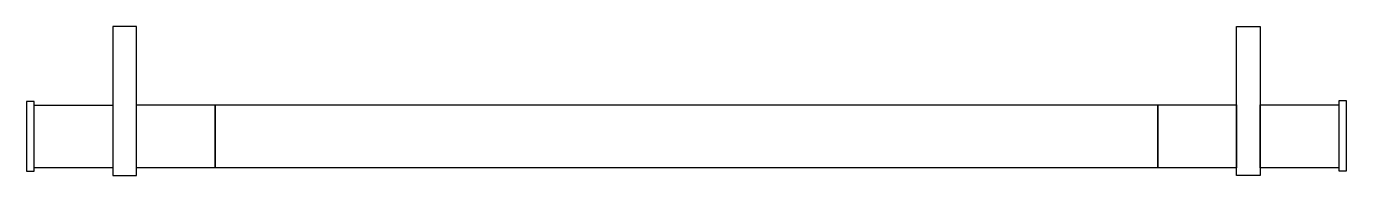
# Model space of a CAD drawing. Header units: millimetres. Extents: x 0 to 840, y -3 to 92.
import ezdxf

# ---------------------------------------------------------------- set-up
doc = ezdxf.new("R2010")
doc.units = ezdxf.units.MM

msp = doc.modelspace()

# ---------------------------------------------------------------- linework, layer by layer
at = {"color": 2}
for points in [[(55, -2.8), (70, -2.8), (70, 92.2), (55, 92.2)], [(770, 92.2), (785, 92.2), (785, -2.8), (770, -2.8)], [(5, 44.32), (0, 44.32), (0, 0), (5, 0)], [(5, 42), (55, 42), (55, 2.2), (5, 2.2)], [(70, 42.2), (120, 42.2), (120, 2.2), (70, 2.2)], [(120, 42.2), (720, 42.2), (720, 2.2), (120, 2.2)], [(720, 42.2), (770, 42.2), (770, 2.2), (720, 2.2)], [(785, 42.2), (835, 42.2), (835, 2.2), (785, 2.2)], [(835, 0.2), (840, 0.2), (840, 44.79), (835, 44.79)]]:
    msp.add_lwpolyline(points, close=True, dxfattribs=at)

doc.saveas('drawing.dxf')
